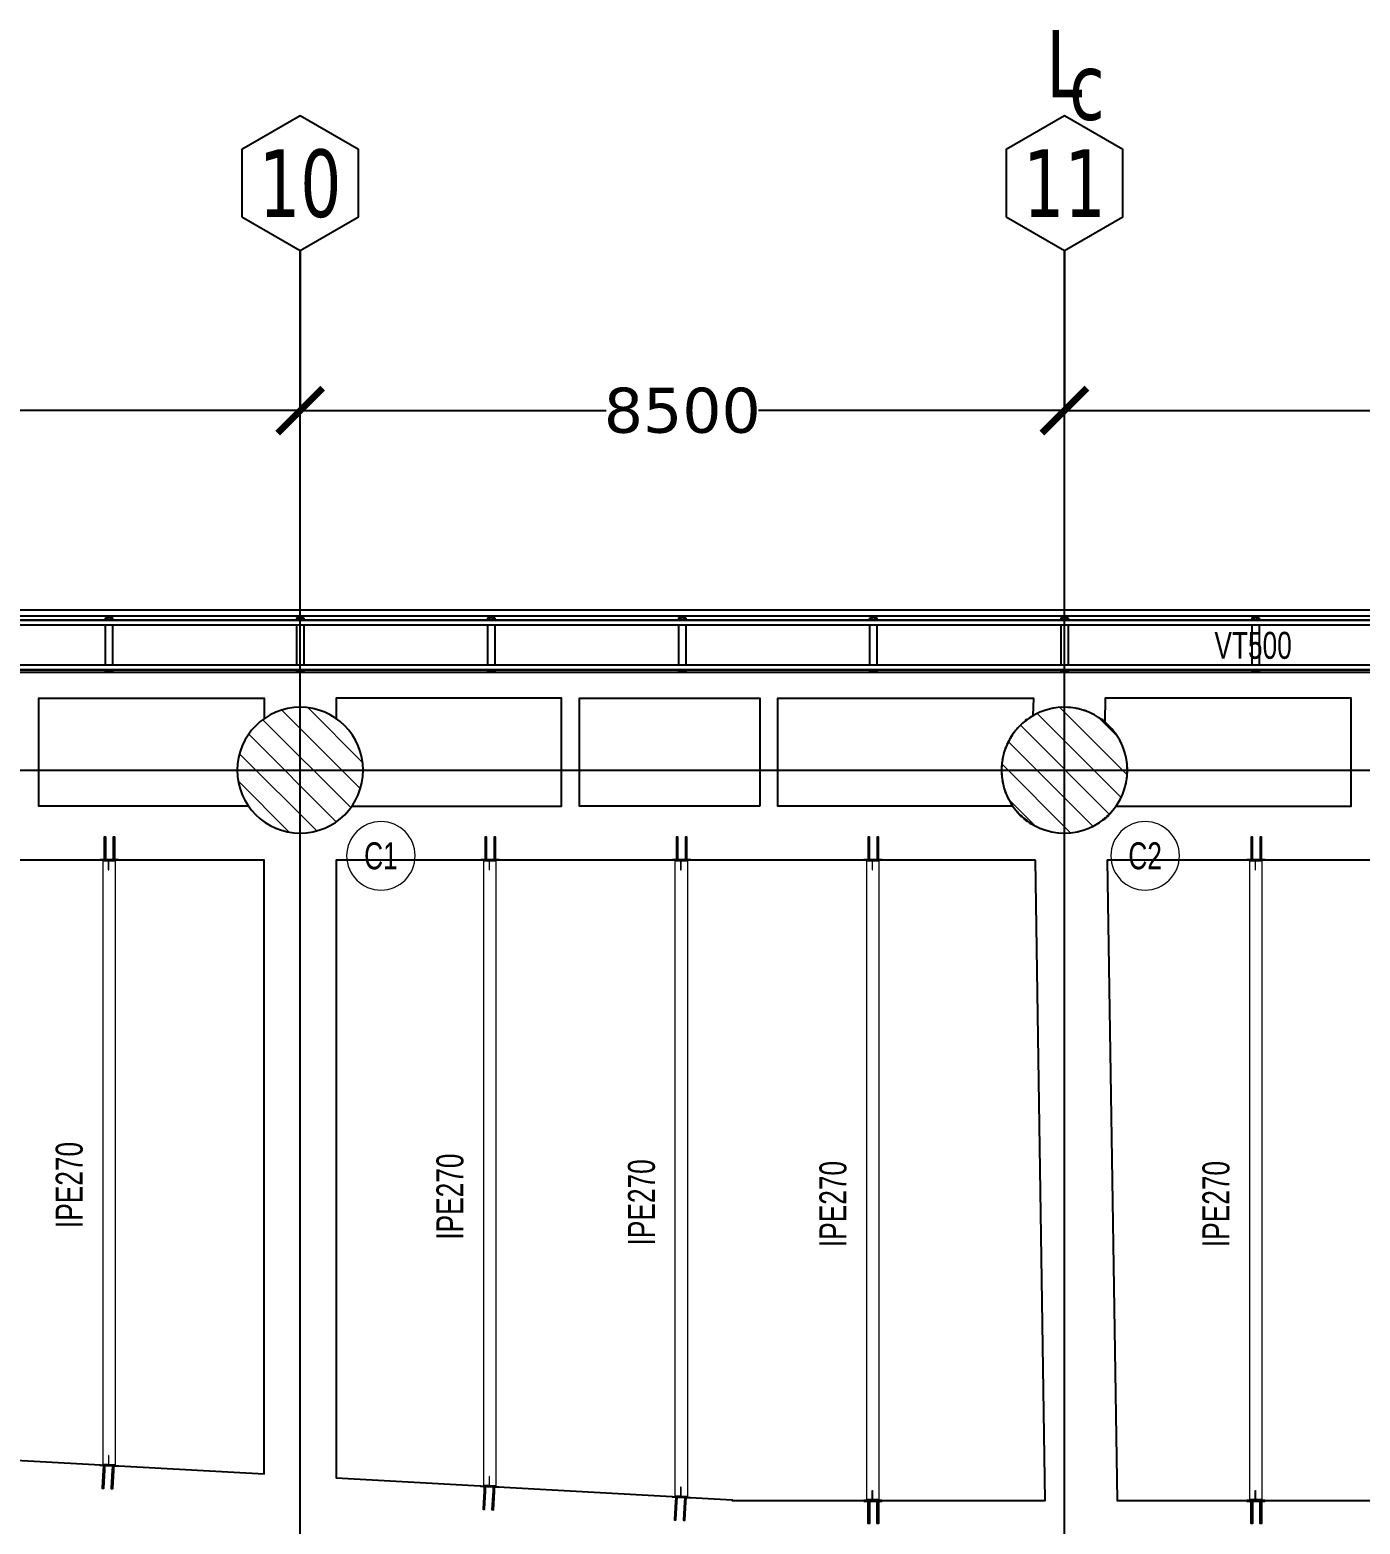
# Model space of a CAD drawing. Header units: millimetres. Extents: x -6598 to 74598, y -11659 to 33736.
# Drawn here: x 22493 to 37289, y 17113 to 33736 of the extents above; entities that cross this region are included whole.
import ezdxf
from ezdxf.enums import TextEntityAlignment as Align

# ---------------------------------------------------------------- set-up
doc = ezdxf.new("R2010")
doc.units = ezdxf.units.MM
for name, color, linetype, lineweight in [('0-3', 50, 'Continuous', 5), ('E_B_PLACA-1', 10, 'Continuous', 25), ('E_B_PLACA-2', 31, 'Continuous', 25), ('E_COLUMNAS', 1, 'Continuous', 18), ('E_COLUMNAS-2', 1, 'Continuous', 25), ('E_COLUMNAS-4', 1, 'Continuous', 35), ('E_TEXTO', 3, 'Continuous', 9), ('E_VIGAS-1', 31, 'Continuous', 25), ('E_VIGAS-2', 10, 'Continuous', 25), ('HCB-VIGAS', 4, 'Continuous', 15), ('S-COLS-HDLN-1', 52, 'Continuous', 35)]:
    doc.layers.add(name, color=color, linetype=linetype, lineweight=lineweight)
for name, color, linetype in [('COTAS', 8, 'Continuous'), ('HCB-EJES', 1, 'Continuous'), ('HCB-PLATINAS', 5, 'Continuous'), ('HCB-ROTULOS', 2, 'Continuous')]:
    doc.layers.add(name, color=color, linetype=linetype)
doc.styles.add('Arial Narrow', font='', dxfattribs={"width": 0.85, "height": 0.3})
doc.styles.add('Arial Narrow_2', font='', dxfattribs={"width": 0.85, "height": 0.3})
doc.styles.add('ROMANT', font='romant.shx', dxfattribs={"width": 0.8})
doc.styles.add('VERDANA', font='verdana.ttf')
doc.styles.get('Arial Narrow').set_extended_font_data('Arial Narrow')
doc.styles.get('Arial Narrow_2').set_extended_font_data('Arial Narrow')
doc.dimstyles.new('1.125', dxfattribs={"dimscale": 0, "dimtxt": 500, "dimasz": 500, "dimexe": 4, "dimexo": 4, "dimgap": 15, "dimtad": 0, "dimdec": 0, "dimzin": 4, "dimdsep": 46, "dimtxsty": 'ROMANT', "dimblk": 'ARCHTICK', "dimcen": -10, "dimclrd": 256, "dimclrt": 3, "dimadec": 0, "dimazin": 0, "dimtfac": 1, "dimtdec": 0, "dimtix": 1, "dimtmove": 0, "dimatfit": 0, "dimldrblk": 'OBLIQUE', "dimfxl": 0.05, "dimtolj": 1, "dimtzin": 0, "dimarcsym": 0})

# ---------------------------------------------------------------- blocks, each defined once
blk = doc.blocks.new('EST_SFM_VIGA-METALICA-SECCION-C - EST_SFM_VIGA-METALICA-UPN160-1558388-_30_00m_N_E_-NIVEL-8 DOC')
at = {"layer": 'E_VIGAS-1'}
for p, q in [((30.124, 0.018), (-30.263, 0.018)), ((-30.258, -0.047), (30.118, -0.047))]:
    blk.add_line(p, q, dxfattribs=at)
blk = doc.blocks.new('EST_SFM_VIGA-METALICA-SECCION-C - EST_SFM_VIGA-METALICA-UPN100-1526554-_30_00m_N_E_-NIVEL-8 DOC')
at = {"layer": 'E_VIGAS-2'}
for p, q in [((34.942, 0.018), (-34.929, 0.018)), ((-34.929, -0.032), (34.942, -0.032))]:
    blk.add_line(p, q, dxfattribs=at)
blk = doc.blocks.new('EST_SFM_VIGA-METALICA-SECCION-C - EST_SFM_VIGA-METALICA-UPN100-1526616-_30_00m_N_E_-NIVEL-8 DOC')
at = {"layer": 'E_VIGAS-2'}
for p, q in [((34.044, 0.032), (-34.827, 0.032)), ((-34.827, -0.018), (34.044, -0.018))]:
    blk.add_line(p, q, dxfattribs=at)
blk = doc.blocks.new('DCTIB_CNI_EST_MOD-1A-FAC_0001_rvt-2-_30_00m_N_E_-NIVEL-8 DOC')
at = {"layer": 'E_B_PLACA-1'}
for p, q in [((-75.147, 167.83), (-5.177, 167.83)), ((-5.727, 167.28), (-74.597, 167.28))]:
    blk.add_line(p, q, dxfattribs=at)
at = {"layer": 'E_B_PLACA-2'}
for p, q in [((-5.177, 167.83), (-75.147, 167.83)), ((-74.597, 167.28), (-5.727, 167.28))]:
    blk.add_line(p, q, dxfattribs=at)
at = {"layer": 'E_VIGAS-1'}
for p, q in [((-50.828, 167.859), (-50.8, 167.859)), ((-50.828, 167.858), (-50.828, 167.859)), ((-50.746, 167.858), (-50.828, 167.858)), ((-50.828, 167.83), (-50.828, 167.858)), ((-50.79, 167.864), (-50.79, 167.878)), ((-50.79, 167.859), (-50.79, 167.864)), ((-50.785, 167.878), (-50.785, 167.864)), ((-50.785, 167.864), (-50.785, 167.859)), ((-50.774, 167.859), (-50.746, 167.859)), ((-50.746, 167.859), (-50.746, 167.858)), ((-50.746, 167.83), (-50.746, 167.858)), ((-48.703, 167.858), (-48.703, 167.859)), ((-48.703, 167.859), (-48.676, 167.859)), ((-48.621, 167.858), (-48.703, 167.858)), ((-48.703, 167.858), (-48.703, 167.83)), ((-48.665, 167.864), (-48.665, 167.878)), ((-48.665, 167.859), (-48.665, 167.864)), ((-48.66, 167.878), (-48.66, 167.864)), ((-48.66, 167.864), (-48.66, 167.859)), ((-48.649, 167.859), (-48.621, 167.859)), ((-48.621, 167.859), (-48.621, 167.858)), ((-48.621, 167.858), (-48.621, 167.83)), ((-46.578, 167.858), (-46.578, 167.859)), ((-46.578, 167.859), (-46.55, 167.859)), ((-46.496, 167.858), (-46.578, 167.858)), ((-46.578, 167.858), (-46.578, 167.83)), ((-46.54, 167.864), (-46.54, 167.878)), ((-46.54, 167.859), (-46.54, 167.864)), ((-46.535, 167.878), (-46.535, 167.864)), ((-46.535, 167.864), (-46.535, 167.859)), ((-46.524, 167.859), (-46.496, 167.859)), ((-46.496, 167.859), (-46.496, 167.858)), ((-46.496, 167.858), (-46.496, 167.83)), ((-44.453, 167.858), (-44.453, 167.859)), ((-44.453, 167.859), (-44.425, 167.859)), ((-44.371, 167.858), (-44.453, 167.858)), ((-44.453, 167.858), (-44.453, 167.83)), ((-44.415, 167.864), (-44.415, 167.878)), ((-44.415, 167.859), (-44.415, 167.864)), ((-44.41, 167.878), (-44.41, 167.864)), ((-44.41, 167.864), (-44.41, 167.859)), ((-44.399, 167.859), (-44.371, 167.859)), ((-44.371, 167.859), (-44.371, 167.858)), ((-44.371, 167.858), (-44.371, 167.83)), ((-42.328, 167.859), (-42.3, 167.859)), ((-42.328, 167.858), (-42.328, 167.859)), ((-42.246, 167.858), (-42.328, 167.858)), ((-42.328, 167.83), (-42.328, 167.858)), ((-42.29, 167.864), (-42.29, 167.878)), ((-42.29, 167.859), (-42.29, 167.864)), ((-42.285, 167.878), (-42.285, 167.864)), ((-42.285, 167.864), (-42.285, 167.859)), ((-42.274, 167.859), (-42.246, 167.859)), ((-42.246, 167.859), (-42.246, 167.858)), ((-42.246, 167.83), (-42.246, 167.858)), ((-40.203, 167.858), (-40.203, 167.859)), ((-40.203, 167.859), (-40.176, 167.859)), ((-40.121, 167.858), (-40.203, 167.858)), ((-40.203, 167.858), (-40.203, 167.83)), ((-40.165, 167.864), (-40.165, 167.878)), ((-40.165, 167.859), (-40.165, 167.864)), ((-40.16, 167.878), (-40.16, 167.864)), ((-40.16, 167.864), (-40.16, 167.859)), ((-40.149, 167.859), (-40.121, 167.859)), ((-40.121, 167.859), (-40.121, 167.858)), ((-40.121, 167.858), (-40.121, 167.83)), ((-38.078, 167.858), (-38.078, 167.859)), ((-38.078, 167.859), (-38.05, 167.859)), ((-37.996, 167.858), (-38.078, 167.858)), ((-38.078, 167.858), (-38.078, 167.83)), ((-38.04, 167.864), (-38.04, 167.878)), ((-38.04, 167.859), (-38.04, 167.864)), ((-38.035, 167.878), (-38.035, 167.864)), ((-38.035, 167.864), (-38.035, 167.859)), ((-38.024, 167.859), (-37.996, 167.859)), ((-37.996, 167.859), (-37.996, 167.858)), ((-37.996, 167.858), (-37.996, 167.83)), ((-50.828, 167.263), (-50.828, 167.28)), ((-50.746, 167.263), (-50.828, 167.263)), ((-50.746, 167.263), (-50.746, 167.28)), ((-48.703, 167.28), (-48.703, 167.263)), ((-48.621, 167.263), (-48.703, 167.263)), ((-48.621, 167.28), (-48.621, 167.263)), ((-46.578, 167.28), (-46.578, 167.263)), ((-46.496, 167.263), (-46.578, 167.263)), ((-46.496, 167.28), (-46.496, 167.263)), ((-44.453, 167.28), (-44.453, 167.263)), ((-44.371, 167.263), (-44.453, 167.263)), ((-44.371, 167.28), (-44.371, 167.263)), ((-42.328, 167.263), (-42.328, 167.28)), ((-42.246, 167.263), (-42.328, 167.263)), ((-42.246, 167.263), (-42.246, 167.28)), ((-40.203, 167.28), (-40.203, 167.263)), ((-40.121, 167.263), (-40.203, 167.263)), ((-40.121, 167.28), (-40.121, 167.263)), ((-38.078, 167.28), (-38.078, 167.262)), ((-37.996, 167.262), (-38.078, 167.262)), ((-37.996, 167.28), (-37.996, 167.262))]:
    blk.add_line(p, q, dxfattribs=at)
for points, knots in [([(-50.79, 167.864), (-50.79, 167.863), (-50.79, 167.862), (-50.792, 167.86), (-50.793, 167.86), (-50.795, 167.859), (-50.796, 167.859), (-50.797, 167.859), (-50.799, 167.859), (-50.8, 167.859)], [0, 0, 0, 0, 0.285714, 0.428571, 0.571429, 0.678571, 0.732143, 0.785714, 1, 1, 1, 1]), ([(-50.8, 167.859), (-50.799, 167.859), (-50.798, 167.859), (-50.795, 167.859), (-50.793, 167.86), (-50.791, 167.86), (-50.79, 167.862), (-50.79, 167.863), (-50.79, 167.864)], [0, 0, 0, 0, 0.142857, 0.285714, 0.428571, 0.571429, 0.785714, 1, 1, 1, 1]), ([(-50.785, 167.864), (-50.785, 167.863), (-50.784, 167.862), (-50.783, 167.86), (-50.781, 167.86), (-50.78, 167.859), (-50.779, 167.859), (-50.777, 167.859), (-50.775, 167.859), (-50.774, 167.859)], [0, 0, 0, 0, 0.285714, 0.428571, 0.571429, 0.678571, 0.732143, 0.785714, 1, 1, 1, 1]), ([(-50.774, 167.859), (-50.775, 167.859), (-50.776, 167.859), (-50.779, 167.859), (-50.781, 167.86), (-50.783, 167.86), (-50.784, 167.862), (-50.785, 167.863), (-50.785, 167.864)], [0, 0, 0, 0, 0.142857, 0.285714, 0.428571, 0.571429, 0.785714, 1, 1, 1, 1]), ([(-48.676, 167.859), (-48.675, 167.859), (-48.673, 167.859), (-48.671, 167.859), (-48.668, 167.86), (-48.667, 167.86), (-48.665, 167.862), (-48.665, 167.863), (-48.665, 167.864)], [0, 0, 0, 0, 0.142857, 0.285714, 0.428571, 0.571429, 0.785714, 1, 1, 1, 1]), ([(-48.665, 167.864), (-48.665, 167.863), (-48.665, 167.862), (-48.667, 167.86), (-48.668, 167.86), (-48.67, 167.859), (-48.671, 167.859), (-48.673, 167.859), (-48.674, 167.859), (-48.676, 167.859)], [0, 0, 0, 0, 0.285714, 0.428571, 0.571429, 0.678571, 0.732143, 0.785714, 1, 1, 1, 1]), ([(-48.649, 167.859), (-48.65, 167.859), (-48.652, 167.859), (-48.654, 167.859), (-48.656, 167.86), (-48.658, 167.86), (-48.66, 167.862), (-48.66, 167.863), (-48.66, 167.864)], [0, 0, 0, 0, 0.142857, 0.285714, 0.428571, 0.571429, 0.785714, 1, 1, 1, 1]), ([(-48.66, 167.864), (-48.66, 167.863), (-48.659, 167.862), (-48.658, 167.86), (-48.656, 167.86), (-48.655, 167.859), (-48.654, 167.859), (-48.652, 167.859), (-48.65, 167.859), (-48.649, 167.859)], [0, 0, 0, 0, 0.285714, 0.428571, 0.571429, 0.678571, 0.732143, 0.785714, 1, 1, 1, 1]), ([(-46.55, 167.859), (-46.549, 167.859), (-46.548, 167.859), (-46.545, 167.859), (-46.543, 167.86), (-46.541, 167.86), (-46.54, 167.862), (-46.54, 167.863), (-46.54, 167.864)], [0, 0, 0, 0, 0.142857, 0.285714, 0.428571, 0.571429, 0.785714, 1, 1, 1, 1]), ([(-46.54, 167.864), (-46.54, 167.863), (-46.54, 167.862), (-46.542, 167.86), (-46.543, 167.86), (-46.545, 167.859), (-46.546, 167.859), (-46.547, 167.859), (-46.549, 167.859), (-46.55, 167.859)], [0, 0, 0, 0, 0.285714, 0.428571, 0.571429, 0.678571, 0.732143, 0.785714, 1, 1, 1, 1]), ([(-46.524, 167.859), (-46.525, 167.859), (-46.526, 167.859), (-46.529, 167.859), (-46.531, 167.86), (-46.533, 167.86), (-46.534, 167.862), (-46.535, 167.863), (-46.535, 167.864)], [0, 0, 0, 0, 0.142857, 0.285714, 0.428571, 0.571429, 0.785714, 1, 1, 1, 1]), ([(-46.535, 167.864), (-46.535, 167.863), (-46.534, 167.862), (-46.533, 167.86), (-46.531, 167.86), (-46.53, 167.859), (-46.529, 167.859), (-46.527, 167.859), (-46.525, 167.859), (-46.524, 167.859)], [0, 0, 0, 0, 0.285714, 0.428571, 0.571429, 0.678571, 0.732143, 0.785714, 1, 1, 1, 1]), ([(-44.425, 167.859), (-44.424, 167.859), (-44.423, 167.859), (-44.42, 167.859), (-44.418, 167.86), (-44.416, 167.86), (-44.415, 167.862), (-44.415, 167.863), (-44.415, 167.864)], [0, 0, 0, 0, 0.142857, 0.285714, 0.428571, 0.571429, 0.785714, 1, 1, 1, 1]), ([(-44.415, 167.864), (-44.415, 167.863), (-44.415, 167.862), (-44.417, 167.86), (-44.418, 167.86), (-44.42, 167.859), (-44.421, 167.859), (-44.422, 167.859), (-44.424, 167.859), (-44.425, 167.859)], [0, 0, 0, 0, 0.285714, 0.428571, 0.571429, 0.678571, 0.732143, 0.785714, 1, 1, 1, 1]), ([(-44.399, 167.859), (-44.4, 167.859), (-44.401, 167.859), (-44.404, 167.859), (-44.406, 167.86), (-44.408, 167.86), (-44.409, 167.862), (-44.41, 167.863), (-44.41, 167.864)], [0, 0, 0, 0, 0.142857, 0.285714, 0.428571, 0.571429, 0.785714, 1, 1, 1, 1]), ([(-44.41, 167.864), (-44.41, 167.863), (-44.409, 167.862), (-44.408, 167.86), (-44.406, 167.86), (-44.405, 167.859), (-44.404, 167.859), (-44.402, 167.859), (-44.4, 167.859), (-44.399, 167.859)], [0, 0, 0, 0, 0.285714, 0.428571, 0.571429, 0.678571, 0.732143, 0.785714, 1, 1, 1, 1]), ([(-42.29, 167.864), (-42.29, 167.863), (-42.29, 167.862), (-42.292, 167.86), (-42.293, 167.86), (-42.295, 167.859), (-42.296, 167.859), (-42.297, 167.859), (-42.299, 167.859), (-42.3, 167.859)], [0, 0, 0, 0, 0.285714, 0.428571, 0.571429, 0.678571, 0.732143, 0.785714, 1, 1, 1, 1]), ([(-42.3, 167.859), (-42.299, 167.859), (-42.298, 167.859), (-42.295, 167.859), (-42.293, 167.86), (-42.291, 167.86), (-42.29, 167.862), (-42.29, 167.863), (-42.29, 167.864)], [0, 0, 0, 0, 0.142857, 0.285714, 0.428571, 0.571429, 0.785714, 1, 1, 1, 1]), ([(-42.285, 167.864), (-42.285, 167.863), (-42.284, 167.862), (-42.283, 167.86), (-42.281, 167.86), (-42.28, 167.859), (-42.279, 167.859), (-42.277, 167.859), (-42.275, 167.859), (-42.274, 167.859)], [0, 0, 0, 0, 0.285714, 0.428571, 0.571429, 0.678571, 0.732143, 0.785714, 1, 1, 1, 1]), ([(-42.274, 167.859), (-42.275, 167.859), (-42.276, 167.859), (-42.279, 167.859), (-42.281, 167.86), (-42.283, 167.86), (-42.284, 167.862), (-42.285, 167.863), (-42.285, 167.864)], [0, 0, 0, 0, 0.142857, 0.285714, 0.428571, 0.571429, 0.785714, 1, 1, 1, 1]), ([(-40.176, 167.859), (-40.175, 167.859), (-40.173, 167.859), (-40.171, 167.859), (-40.168, 167.86), (-40.167, 167.86), (-40.165, 167.862), (-40.165, 167.863), (-40.165, 167.864)], [0, 0, 0, 0, 0.142857, 0.285714, 0.428571, 0.571429, 0.785714, 1, 1, 1, 1]), ([(-40.165, 167.864), (-40.165, 167.863), (-40.165, 167.862), (-40.167, 167.86), (-40.168, 167.86), (-40.17, 167.859), (-40.171, 167.859), (-40.173, 167.859), (-40.174, 167.859), (-40.176, 167.859)], [0, 0, 0, 0, 0.285714, 0.428571, 0.571429, 0.678571, 0.732143, 0.785714, 1, 1, 1, 1]), ([(-40.149, 167.859), (-40.15, 167.859), (-40.152, 167.859), (-40.154, 167.859), (-40.156, 167.86), (-40.158, 167.86), (-40.16, 167.862), (-40.16, 167.863), (-40.16, 167.864)], [0, 0, 0, 0, 0.142857, 0.285714, 0.428571, 0.571429, 0.785714, 1, 1, 1, 1]), ([(-40.16, 167.864), (-40.16, 167.863), (-40.159, 167.862), (-40.158, 167.86), (-40.156, 167.86), (-40.155, 167.859), (-40.154, 167.859), (-40.152, 167.859), (-40.15, 167.859), (-40.149, 167.859)], [0, 0, 0, 0, 0.285714, 0.428571, 0.571429, 0.678571, 0.732143, 0.785714, 1, 1, 1, 1]), ([(-38.05, 167.859), (-38.049, 167.859), (-38.048, 167.859), (-38.045, 167.859), (-38.043, 167.86), (-38.041, 167.86), (-38.04, 167.862), (-38.04, 167.863), (-38.04, 167.864)], [0, 0, 0, 0, 0.142857, 0.285714, 0.428571, 0.571429, 0.785714, 1, 1, 1, 1]), ([(-38.04, 167.864), (-38.04, 167.863), (-38.04, 167.862), (-38.042, 167.86), (-38.043, 167.86), (-38.045, 167.859), (-38.046, 167.859), (-38.047, 167.859), (-38.049, 167.859), (-38.05, 167.859)], [0, 0, 0, 0, 0.285714, 0.428571, 0.571429, 0.678571, 0.732143, 0.785714, 1, 1, 1, 1]), ([(-38.024, 167.859), (-38.025, 167.859), (-38.026, 167.859), (-38.029, 167.859), (-38.031, 167.86), (-38.033, 167.86), (-38.034, 167.862), (-38.035, 167.863), (-38.035, 167.864)], [0, 0, 0, 0, 0.142857, 0.285714, 0.428571, 0.571429, 0.785714, 1, 1, 1, 1]), ([(-38.035, 167.864), (-38.035, 167.863), (-38.034, 167.862), (-38.033, 167.86), (-38.031, 167.86), (-38.03, 167.859), (-38.029, 167.859), (-38.027, 167.859), (-38.025, 167.859), (-38.024, 167.859)], [0, 0, 0, 0, 0.285714, 0.428571, 0.571429, 0.678571, 0.732143, 0.785714, 1, 1, 1, 1])]:
    blk.add_open_spline(points, degree=3, knots=knots, dxfattribs=at)
at = {"layer": 'E_VIGAS-2'}
for p, q in [((-50.828, 167.33), (-50.828, 167.78)), ((-50.746, 167.33), (-50.746, 167.78)), ((-48.703, 167.78), (-48.703, 167.33)), ((-48.621, 167.78), (-48.621, 167.33)), ((-46.578, 167.78), (-46.578, 167.33)), ((-46.496, 167.78), (-46.496, 167.33)), ((-44.453, 167.78), (-44.453, 167.33)), ((-44.371, 167.78), (-44.371, 167.33)), ((-42.328, 167.33), (-42.328, 167.78)), ((-42.246, 167.33), (-42.246, 167.78)), ((-40.203, 167.78), (-40.203, 167.553)), ((-40.121, 167.78), (-40.121, 167.552)), ((-38.078, 167.78), (-38.078, 167.33)), ((-37.996, 167.78), (-37.996, 167.33)), ((-40.203, 167.552), (-40.203, 167.33)), ((-40.121, 167.552), (-40.121, 167.33))]:
    blk.add_line(p, q, dxfattribs=at)
at = {"layer": 'E_VIGAS-1'}
for name, p in [('EST_SFM_VIGA-METALICA-SECCION-C - EST_SFM_VIGA-METALICA-UPN160-1558388-_30_00m_N_E_-NIVEL-8 DOC', (-40.095, 167.925)), ('EST_SFM_VIGA-METALICA-SECCION-C - EST_SFM_VIGA-METALICA-UPN100-1526554-_30_00m_N_E_-NIVEL-8 DOC', (-40.169, 167.812)), ('EST_SFM_VIGA-METALICA-SECCION-C - EST_SFM_VIGA-METALICA-UPN100-1526616-_30_00m_N_E_-NIVEL-8 DOC', (-39.77, 167.298))]:
    blk.add_blockref(name, p, dxfattribs=at)
blk = doc.blocks.new('EST_SCM_COLUMNA-SECCION-CIRCULAR - EST_SCM_COLUMNA-CONCRETO-CIRCULAR_Ø_140cm-V29-_30_00m_N_E_-NIVEL-8 DOC')
at = {"layer": 'E_COLUMNAS'}
h = blk.add_hatch(dxfattribs=at)
h.set_pattern_fill('FP_11', color=256, style=0, pattern_type=2)
h.set_pattern_definition([(135, (48.662, -166.162), (-0.15909903, -0.15909903), [])])
h.paths.add_polyline_path([(0, -0.7), (0.091, -0.694), (0.181, -0.676), (0.268, -0.647), (0.35, -0.606), (0.426, -0.555), (0.495, -0.495), (0.555, -0.426), (0.606, -0.35), (0.647, -0.268), (0.676, -0.181), (0.694, -0.091), (0.7, 0), (0.694, 0.091), (0.676, 0.181), (0.647, 0.268), (0.606, 0.35), (0.555, 0.426), (0.495, 0.495), (0.426, 0.555), (0.339, 0.612), (0.268, 0.647), (0.169, 0.679), (0.079, 0.695), (0, 0.7), (-0.091, 0.694), (-0.181, 0.676), (-0.268, 0.647), (-0.35, 0.606), (-0.427, 0.555), (-0.495, 0.495), (-0.555, 0.426), (-0.606, 0.35), (-0.647, 0.268), (-0.676, 0.181), (-0.694, 0.091), (-0.7, 0), (-0.694, -0.091), (-0.676, -0.181), (-0.647, -0.268), (-0.606, -0.35), (-0.555, -0.426), (-0.495, -0.495), (-0.426, -0.555), (-0.339, -0.612), (-0.259, -0.65), (-0.169, -0.679), (-0.091, -0.694), (-0.051, -0.697)])
at = {"layer": 'E_COLUMNAS-2'}
for start, end in [(0, 180), (180, 0)]:
    blk.add_arc((0, 0), 0.7, start, end, dxfattribs=at)
blk = doc.blocks.new('EST_SCM_COLUMNA-SECCION-CIRCULAR - EST_SCM_COLUMNA-CONCRETO-CIRCULAR_Ø_140cm-V30-_30_00m_N_E_-NIVEL-8 DOC')
at = {"layer": 'E_COLUMNAS'}
h = blk.add_hatch(dxfattribs=at)
h.set_pattern_fill('FP_25', color=256, style=0, pattern_type=2)
h.set_pattern_definition([(135, (40.162, -166.162), (-0.15909903, -0.15909903), [])])
h.paths.add_polyline_path([(0, -0.7), (0.091, -0.694), (0.181, -0.676), (0.268, -0.647), (0.35, -0.606), (0.426, -0.555), (0.495, -0.495), (0.555, -0.426), (0.606, -0.35), (0.647, -0.268), (0.676, -0.181), (0.695, -0.084), (0.7, 0), (0.694, 0.091), (0.676, 0.181), (0.647, 0.268), (0.601, 0.358), (0.555, 0.426), (0.49, 0.499), (0.426, 0.555), (0.35, 0.606), (0.268, 0.647), (0.181, 0.676), (0.079, 0.695), (0, 0.7), (-0.102, 0.692), (-0.19, 0.673), (-0.268, 0.647), (-0.351, 0.606), (-0.426, 0.555), (-0.495, 0.495), (-0.555, 0.426), (-0.606, 0.35), (-0.647, 0.268), (-0.676, 0.181), (-0.695, 0.079), (-0.7, 0), (-0.694, -0.091), (-0.676, -0.181), (-0.647, -0.268), (-0.606, -0.35), (-0.555, -0.426), (-0.495, -0.495), (-0.426, -0.555), (-0.34, -0.611), (-0.257, -0.65), (-0.169, -0.679), (-0.091, -0.694)])
at = {"layer": 'E_COLUMNAS-2'}
for start, end in [(0, 180), (180, 0)]:
    blk.add_arc((0, 0), 0.7, start, end, dxfattribs=at)
blk = doc.blocks.new('_ArchTick')
at = {"color": 0, "linetype": 'ByBlock', "const_width": 0.15}
blk.add_lwpolyline([(-0.5, -0.5), (0.5, 0.5)], dxfattribs=at)
blk = doc.blocks.new('*D511')
at = {"layer": 'COTAS', "color": 0, "lineweight": -2, "transparency": 16777216}
for p, q in [((17000, 31277), (17000, 29496)), ((25500, 31277), (25500, 29496))]:
    blk.add_line(p, q, dxfattribs=at)
at = {"layer": 'COTAS', "lineweight": -2, "transparency": 16777216}
for p, q in [((17000, 29500), (20404, 29500)), ((25500, 29500), (22096, 29500))]:
    blk.add_line(p, q, dxfattribs=at)
at = {"layer": 'Defpoints', "color": 0, "transparency": 16777216}
for p in [(17000, 31281), (25500, 31281), (17000, 29500)]:
    blk.add_point(p, dxfattribs=at)
at = {"layer": 'COTAS', "lineweight": -2, "transparency": 16777216, "xscale": 500, "yscale": 500, "zscale": 500, "rotation": 180}
blk.add_blockref('_ArchTick', (17000, 29500), dxfattribs=at)
at = {"layer": 'COTAS', "lineweight": -2, "transparency": 16777216, "xscale": 500, "yscale": 500, "zscale": 500}
blk.add_blockref('_ArchTick', (25500, 29500), dxfattribs=at)
at = {"layer": 'COTAS', "color": 3, "transparency": 16777216, "insert": (21250, 29500), "char_height": 500, "attachment_point": 5, "style": 'VERDANA'}
blk.add_mtext('\\A1;8500', dxfattribs=at)
blk = doc.blocks.new('_Oblique')
at = {"color": 0, "linetype": 'ByBlock', "lineweight": -2}
blk.add_line((-0.5, -0.5), (0.5, 0.5), dxfattribs=at)
blk = doc.blocks.new('*D512')
at = {"layer": 'COTAS', "color": 0, "lineweight": -2, "transparency": 16777216}
for p, q in [((25500, 31277), (25500, 29496)), ((34000, 31277), (34000, 29496))]:
    blk.add_line(p, q, dxfattribs=at)
at = {"layer": 'COTAS', "lineweight": -2, "transparency": 16777216}
for p, q in [((25500, 29500), (28904, 29500)), ((34000, 29500), (30596, 29500))]:
    blk.add_line(p, q, dxfattribs=at)
at = {"layer": 'Defpoints', "color": 0, "transparency": 16777216}
for p in [(25500, 31281), (34000, 31281), (25500, 29500)]:
    blk.add_point(p, dxfattribs=at)
at = {"layer": 'COTAS', "lineweight": -2, "transparency": 16777216, "xscale": 500, "yscale": 500, "zscale": 500, "rotation": 180}
blk.add_blockref('_ArchTick', (25500, 29500), dxfattribs=at)
at = {"layer": 'COTAS', "lineweight": -2, "transparency": 16777216, "xscale": 500, "yscale": 500, "zscale": 500}
blk.add_blockref('_ArchTick', (34000, 29500), dxfattribs=at)
at = {"layer": 'COTAS', "color": 3, "transparency": 16777216, "insert": (29750, 29500), "char_height": 500, "attachment_point": 5, "style": 'VERDANA'}
blk.add_mtext('\\A1;8500', dxfattribs=at)
blk = doc.blocks.new('*D513')
at = {"layer": 'COTAS', "color": 0, "lineweight": -2, "transparency": 16777216}
for p, q in [((34000, 31277), (34000, 29496)), ((42500, 31277), (42500, 29496))]:
    blk.add_line(p, q, dxfattribs=at)
at = {"layer": 'COTAS', "lineweight": -2, "transparency": 16777216}
for p, q in [((34000, 29500), (37404, 29500)), ((42500, 29500), (39096, 29500))]:
    blk.add_line(p, q, dxfattribs=at)
at = {"layer": 'Defpoints', "color": 0, "transparency": 16777216}
for p in [(34000, 31281), (42500, 31281), (34000, 29500)]:
    blk.add_point(p, dxfattribs=at)
at = {"layer": 'COTAS', "lineweight": -2, "transparency": 16777216, "xscale": 500, "yscale": 500, "zscale": 500, "rotation": 180}
blk.add_blockref('_ArchTick', (34000, 29500), dxfattribs=at)
at = {"layer": 'COTAS', "lineweight": -2, "transparency": 16777216, "xscale": 500, "yscale": 500, "zscale": 500}
blk.add_blockref('_ArchTick', (42500, 29500), dxfattribs=at)
at = {"layer": 'COTAS', "color": 3, "transparency": 16777216, "insert": (38250, 29500), "char_height": 500, "attachment_point": 5, "style": 'VERDANA'}
blk.add_mtext('\\A1;8500', dxfattribs=at)
blk = doc.blocks.new('CNI_TAG COLUMNAS CONCRETO MARCA - CNI_COLUMNA CONCRETO-582370-PLANTA TIPO PISO 18 A PISO 23')
at = {"layer": 'E_TEXTO'}
for start, end in [(360, 180), (180, 360)]:
    blk.add_arc((0.00026, -0.00015), 0.00254, start, end, dxfattribs=at)

msp = doc.modelspace()

# ---------------------------------------------------------------- linework, layer by layer
at = {"layer": 'E_COLUMNAS-2'}
for start, end in [(114.6758, 114.85562), (107.36807, 107.85817), (100.01224, 100.86077), (92.53329, 93.86343), (84.53243, 86.86618), (76.55675, 79.86895), (69.56093, 72.80612), (62.56501, 64.95526), (136.82149, 141.74404), (134.41505, 134.69438), (128.20514, 134.41505), (124.12193, 126.40586), (121.9598, 124.12193), (55.56875, 57.50458), (45.58397, 49.72078), (45.30514, 45.58397), (38.25538, 43.17973), (151.73182, 155.91451), (144.49146, 148.81201), (31.18754, 35.50816), (24.08512, 28.26786), (165.93662, 170.50354), (158.8577, 163.09358), (16.90611, 21.14203), (9.49615, 14.06317), (173.48786, 179.52821), (180.47181, 187.00826), (172.99188, 173.48174), (0.47179, 7.00797), (352.99183, 359.52818), (189.49647, 194.06379), (196.90683, 201.14299), (338.85681, 343.09323), (345.93615, 350.50392), (204.08617, 208.26911), (211.18889, 215.50962), (324.49007, 328.81099), (331.73057, 335.91377), (220.45868, 223.17682), (227.15847, 229.94523), (311.93467, 312.47287), (316.82292, 319.72885), (234.132, 236.53108), (242.36829, 243.50233), (249.67476, 250.49833), (256.9587, 257.49484), (264.22925, 264.49137), (275.15802, 275.4107), (282.15506, 282.70689), (289.15206, 290.03831), (296.14899, 297.45031), (303.14546, 305.12204)]:
    msp.add_arc((34000, 25500.1), 700, start, end, dxfattribs=at)
at = {"layer": 'E_VIGAS-1', "color": 30, "true_color": 0xf26722}
for points in [[(61900.1, 26585.6), (6100.1, 26585.6), (6100.1, -1095.8), (61900.1, -1095.8)], [(30610.9, 25101), (28606.8, 25101), (28606.8, 26300.5), (30610.9, 26300.5)], [(17396.7, 24499.9), (17214.9, 18106.9), (25100, 17670.5), (25100, 24499.9)], [(33677, 24499.9), (25900.1, 24499.9), (25900.1, 17626.1), (30303.9, 17382.4), (30303.9, 17375.2), (33787.4, 17375.2)]]:
    msp.add_lwpolyline(points, close=True, dxfattribs=at)
for points in [[(24925.6, 25099.9), (22593.2, 25099.9), (22593.2, 26300.5), (25100, 26300.5), (25100, 26074.5)], [(26074.6, 25100.1), (28407.1, 25100.6), (28406.8, 26301.2), (25900, 26300.6), (25900, 26074.6)], [(33425.6, 25099.9), (30810.9, 25099.9), (30810.9, 26300.5), (33654.6, 26300.5), (33649, 26105.7)], [(34574.4, 25099.9), (37189, 25099.9), (37189.1, 26300.5), (34454.9, 26300.5), (34448.3, 26037.6)], [(42100.1, 24499.9), (34477.1, 24499.9), (34587.5, 17375.2), (37637.4, 17375.2), (42100.1, 17623.7), (42100.1, 24499.9)]]:
    msp.add_lwpolyline(points, dxfattribs=at)
at = {"layer": 'HCB-EJES'}
for p, q in [((25500.1, -5780.2), (25500.1, 31280.5)), ((34000.1, -5780.2), (34000.1, 31280.5)), ((-5098.2, 25500), (73098.4, 25500))]:
    msp.add_line(p, q, dxfattribs=at)
at = {"layer": 'HCB-PLATINAS', "color": 5}
for points in [[(23325.6, 24507.4), (23329.2, 24505.9), (23332.8, 24507.4), (23334.8, 24508.3), (23337.2, 24513.9), (23337.2, 24551.4), (23337.2, 24755.9), (23321.2, 24755.9), (23321.2, 24551.4), (23321.2, 24513.9), (23323.5, 24508.3)], [(23425.6, 24507.4), (23429.2, 24505.9), (23432.8, 24507.4), (23434.8, 24508.3), (23437.2, 24513.9), (23437.2, 24551.4), (23437.2, 24755.9), (23421.2, 24755.9), (23421.2, 24551.4), (23421.2, 24513.9), (23423.5, 24508.3)], [(27560.5, 24507.4), (27564.1, 24505.9), (27567.7, 24507.4), (27569.7, 24508.3), (27572.1, 24513.9), (27572.1, 24551.4), (27572.1, 24755.9), (27556.1, 24755.9), (27556.1, 24551.4), (27556.1, 24513.9), (27558.4, 24508.3)], [(27660.5, 24507.4), (27664.1, 24505.9), (27667.7, 24507.4), (27669.7, 24508.3), (27672.1, 24513.9), (27672.1, 24551.4), (27672.1, 24755.9), (27656.1, 24755.9), (27656.1, 24551.4), (27656.1, 24513.9), (27658.4, 24508.3)], [(29689.9, 24507.4), (29693.5, 24505.9), (29697.1, 24507.4), (29699.1, 24508.3), (29701.5, 24513.9), (29701.5, 24551.4), (29701.5, 24755.9), (29685.5, 24755.9), (29685.5, 24551.4), (29685.5, 24513.9), (29687.8, 24508.3)], [(29789.9, 24507.4), (29793.5, 24505.9), (29797.1, 24507.4), (29799.1, 24508.3), (29801.5, 24513.9), (29801.5, 24551.4), (29801.5, 24755.9), (29785.5, 24755.9), (29785.5, 24551.4), (29785.5, 24513.9), (29787.8, 24508.3)], [(31820.5, 24507.5), (31824.1, 24506), (31827.7, 24507.5), (31829.7, 24508.3), (31832.1, 24514), (31832.1, 24551.5), (31832.1, 24756), (31816.1, 24756), (31816.1, 24551.5), (31816.1, 24514), (31818.4, 24508.3)], [(31920.5, 24507.5), (31924.1, 24506), (31927.7, 24507.5), (31929.7, 24508.3), (31932.1, 24514), (31932.1, 24551.5), (31932.1, 24756), (31916.1, 24756), (31916.1, 24551.5), (31916.1, 24514), (31918.4, 24508.3)], [(36080.5, 24507.4), (36084.1, 24505.9), (36087.7, 24507.4), (36089.8, 24508.3), (36092.1, 24513.9), (36092.1, 24551.4), (36092.1, 24755.9), (36076.1, 24755.9), (36076.1, 24551.4), (36076.1, 24513.9), (36078.4, 24508.3)], [(36180.5, 24507.4), (36184.1, 24505.9), (36187.7, 24507.4), (36189.8, 24508.3), (36192.1, 24513.9), (36192.1, 24551.4), (36192.1, 24755.9), (36176.1, 24755.9), (36176.1, 24551.4), (36176.1, 24513.9), (36178.4, 24508.3)], [(23323.9, 17761.2), (23320.4, 17762.9), (23316.7, 17761.6), (23314.6, 17760.9), (23311.9, 17755.4), (23309.9, 17717.9), (23298.6, 17513.7), (23314.5, 17512.8), (23325.8, 17717), (23327.9, 17754.5), (23325.9, 17760.2)], [(23423.7, 17755.7), (23420.2, 17757.4), (23416.5, 17756.1), (23414.4, 17755.3), (23411.8, 17749.8), (23409.7, 17712.4), (23398.4, 17508.2), (23414.4, 17507.3), (23425.7, 17711.5), (23427.8, 17748.9), (23425.7, 17754.7)], [(27558.7, 17526.8), (27555.2, 17528.5), (27551.5, 17527.2), (27549.4, 17526.5), (27546.7, 17521), (27544.7, 17483.5), (27533.4, 17279.4), (27549.3, 17278.5), (27560.6, 17482.7), (27562.7, 17520.1), (27560.7, 17525.9)], [(27658.5, 17521.3), (27655, 17523), (27651.3, 17521.7), (27649.2, 17521), (27646.6, 17515.5), (27644.5, 17478), (27633.2, 17273.8), (27649.2, 17272.9), (27660.5, 17477.1), (27662.6, 17514.6), (27660.5, 17520.4)], [(29688.6, 17408.9), (29685, 17410.6), (29681.3, 17409.3), (29679.3, 17408.6), (29676.6, 17403.1), (29674.5, 17365.6), (29663.2, 17161.4), (29679.2, 17160.5), (29690.5, 17364.7), (29692.6, 17402.2), (29690.6, 17408)], [(29788.4, 17403.4), (29784.9, 17405.1), (29781.2, 17403.8), (29779.1, 17403), (29776.5, 17397.5), (29774.4, 17360.1), (29763.1, 17155.9), (29779.1, 17155), (29790.4, 17359.2), (29792.4, 17396.6), (29790.4, 17402.4)], [(31820.5, 17367.7), (31824.1, 17369.2), (31827.7, 17367.7), (31829.7, 17366.8), (31832.1, 17361.2), (31832.1, 17323.7), (31832.1, 17119.2), (31816.1, 17119.2), (31816.1, 17323.7), (31816.1, 17361.2), (31818.4, 17366.8)], [(31920.5, 17367.7), (31924.1, 17369.2), (31927.7, 17367.7), (31929.7, 17366.8), (31932.1, 17361.2), (31932.1, 17323.7), (31932.1, 17119.2), (31916.1, 17119.2), (31916.1, 17323.7), (31916.1, 17361.2), (31918.4, 17366.8)], [(36080.5, 17367.6), (36084.1, 17369.1), (36087.7, 17367.6), (36089.8, 17366.7), (36092.1, 17361.1), (36092.1, 17323.6), (36092.1, 17119.1), (36076.1, 17119.1), (36076.1, 17323.6), (36076.1, 17361.1), (36078.4, 17366.7)], [(36180.5, 17367.6), (36184.1, 17369.1), (36187.7, 17367.6), (36189.8, 17366.7), (36192.1, 17361.1), (36192.1, 17323.6), (36192.1, 17119.1), (36176.1, 17119.1), (36176.1, 17323.6), (36176.1, 17361.1), (36178.4, 17366.7)]]:
    msp.add_lwpolyline(points, close=True, dxfattribs=at)
at = {"layer": 'HCB-PLATINAS', "color": 4}
for points in [[(23275.1, 24505.9), (23475.1, 24505.9), (23475.1, 24499.9), (23275.1, 24499.9)], [(27510, 24505.9), (27710, 24505.9), (27710, 24499.9), (27510, 24499.9)], [(29639.4, 24505.9), (29839.4, 24505.9), (29839.4, 24499.9), (29639.4, 24499.9)], [(31770, 24506), (31970, 24506), (31970, 24500), (31770, 24500)], [(36030, 24505.9), (36230, 24505.9), (36230, 24499.9), (36030, 24499.9)], [(23474.2, 17754.4), (23274.5, 17765.4), (23274.9, 17771.4), (23474.6, 17760.4)], [(27709, 17520), (27509.3, 17531.1), (27509.7, 17537.1), (27709.4, 17526)], [(29838.9, 17402.1), (29639.2, 17413.1), (29639.5, 17419.1), (29839.2, 17408.1)], [(31770, 17369.2), (31970, 17369.2), (31970, 17375.2), (31770, 17375.2)], [(36030, 17369.1), (36230, 17369.1), (36230, 17375.1), (36030, 17375.1)]]:
    msp.add_lwpolyline(points, close=True, dxfattribs=at)
at = {"layer": 'HCB-ROTULOS'}
for points in [[(24850.6, 31655.5), (25500.1, 31280.5), (26149.6, 31655.5), (26149.6, 32405.5), (25500.1, 32780.5), (24850.6, 32405.5)], [(33350.6, 31655.5), (34000.1, 31280.5), (34649.6, 31655.5), (34649.6, 32405.5), (34000.1, 32780.5), (33350.6, 32405.5)]]:
    msp.add_lwpolyline(points, close=True, dxfattribs=at)
at = {"layer": 'HCB-VIGAS'}
for points in [[(23307.5, 24489.9), (23442.5, 24489.9), (23442.5, 17772.2), (23307.5, 17779.7)], [(23365.8, 24499.9), (23365.8, 24389.9), (23371.8, 24389.9), (23371.8, 24499.9)], [(27542.5, 24489.9), (27677.5, 24489.9), (27677.6, 17537.8), (27542.5, 17545.3)], [(27600.7, 24499.9), (27600.7, 24389.9), (27606.7, 24389.9), (27606.7, 24499.9)], [(29671.9, 24489.9), (29806.9, 24489.9), (29807.5, 17419.8), (29672.4, 17427.3)], [(29730.1, 24499.9), (29730.1, 24389.9), (29736.1, 24389.9), (29736.1, 24499.9)], [(31802.5, 24490), (31937.5, 24490), (31937.5, 17385.2), (31802.5, 17385.2)], [(31860.7, 24500), (31860.7, 24390), (31866.7, 24390), (31866.7, 24500)], [(36062.5, 24489.9), (36197.5, 24489.9), (36197.5, 17385.1), (36062.5, 17385.1)], [(36120.7, 24499.9), (36120.7, 24389.9), (36126.7, 24389.9), (36126.7, 24499.9)], [(23372, 17766.1), (23372, 17876.6), (23366, 17876.6), (23366, 17766.4)], [(27606.8, 17531.7), (27606.8, 17642.2), (27600.8, 17642.2), (27600.8, 17532)], [(29736.7, 17413.8), (29736.7, 17524.3), (29730.7, 17524.3), (29730.7, 17414.1)], [(31860.7, 17375.2), (31860.7, 17485.2), (31866.7, 17485.2), (31866.7, 17375.2)], [(36120.7, 17375.1), (36120.7, 17485.1), (36126.7, 17485.1), (36126.7, 17375.1)]]:
    msp.add_lwpolyline(points, close=True, dxfattribs=at)
at = {"layer": 'S-COLS-HDLN-1'}
for start, end in [(126.56385, 128.10286), (53.13871, 54.3778), (51.87963, 53.02439), (49.80783, 51.74386), (225.58574, 227.03275), (230.09684, 232.1883), (232.26242, 233.74629), (307.94018, 311.82264), (312.65256, 314.41488), (236.66245, 238.19605)]:
    msp.add_arc((34000, 25500.1), 700, start, end, dxfattribs=at)

# ---------------------------------------------------------------- block references
at = {"layer": '0-3', "xscale": 1000.000000000017, "yscale": 1000.000000000017, "zscale": 1000.000000000017}
msp.add_blockref('DCTIB_CNI_EST_MOD-1A-FAC_0001_rvt-2-_30_00m_N_E_-NIVEL-8 DOC', (74162.1, -140662.4), dxfattribs=at)
at = {"layer": 'E_COLUMNAS-4', "xscale": 1000.000000000017, "yscale": 1000.000000000017, "zscale": 1000.000000000017}
for name, p in [('EST_SCM_COLUMNA-SECCION-CIRCULAR - EST_SCM_COLUMNA-CONCRETO-CIRCULAR_Ø_140cm-V29-_30_00m_N_E_-NIVEL-8 DOC', (25500, 25500.1)), ('EST_SCM_COLUMNA-SECCION-CIRCULAR - EST_SCM_COLUMNA-CONCRETO-CIRCULAR_Ø_140cm-V30-_30_00m_N_E_-NIVEL-8 DOC', (34000, 25500.1))]:
    msp.add_blockref(name, p, dxfattribs=at)
at = {"layer": 'E_TEXTO', "xscale": 149999.9999999996, "yscale": 149999.9999999996, "zscale": 149999.9999999996}
for p in [(26358.7, 24569.9), (34858.7, 24569.9)]:
    msp.add_blockref('CNI_TAG COLUMNAS CONCRETO MARCA - CNI_COLUMNA CONCRETO-582370-PLANTA TIPO PISO 18 A PISO 23', p, dxfattribs=at)

# ---------------------------------------------------------------- texts
at = {"layer": 'E_TEXTO', "style": 'Arial Narrow', "width": 0.85}
for s, p in [('C1', (26397.8, 24547.6)), ('C2', (34897.8, 24547.6))]:
    msp.add_text(s, height=300, dxfattribs=at).set_placement(p, align=Align.MIDDLE_CENTER)
at = {"layer": 'E_TEXTO', "insert": (35668.8, 27039), "char_height": 300, "width": 1083.481, "attachment_point": 1, "style": 'Arial Narrow_2'}
msp.add_mtext('VT500', dxfattribs=at)
at = {"layer": 'E_TEXTO', "char_height": 300, "width": 1206.139, "attachment_point": 1, "rotation": 90, "style": 'Arial Narrow_2'}
for insert in [(22780.3, 20406.4), (27015.3, 20277), (29145.3, 20213.4), (31275.3, 20194.8), (35535.3, 20194.8)]:
    msp.add_mtext('IPE270', dxfattribs=dict(at, insert=insert))
at = {"layer": 'HCB-ROTULOS', "color": 4, "style": 'VERDANA', "width": 0.7}
for s, p in [('L', (34000.1, 33360.9)), ('c', (34250.4, 33110.7)), ('10', (25500.1, 32030.5)), ('11', (34000.1, 32030.5))]:
    msp.add_text(s, height=750, dxfattribs=at).set_placement(p, align=Align.MIDDLE_CENTER)

# ---------------------------------------------------------------- dimensions: what is measured, and where the dimension line sits
at = {"layer": 'COTAS'}
for base, p1, p2, picture, middle in [((17000.1, 29500.4), (25500.1, 31280.5), (17000.1, 31280.5), '*D511', (21250.1, 29500.4)), ((25500.1, 29500.4), (34000.1, 31280.5), (25500.1, 31280.5), '*D512', (29750.1, 29500.4)), ((34000.1, 29500.4), (42500.1, 31280.5), (34000.1, 31280.5), '*D513', (38250.1, 29500.4))]:
    dim = msp.add_linear_dim(base=base, p1=p1, p2=p2, dimstyle='1.125', override={"dimscale": 1, "dimtxsty": 'VERDANA'}, dxfattribs=at)
    dim.commit()
    dim.dimension.update_dxf_attribs({"geometry": picture, "text_midpoint": middle})

doc.saveas('drawing.dxf')
